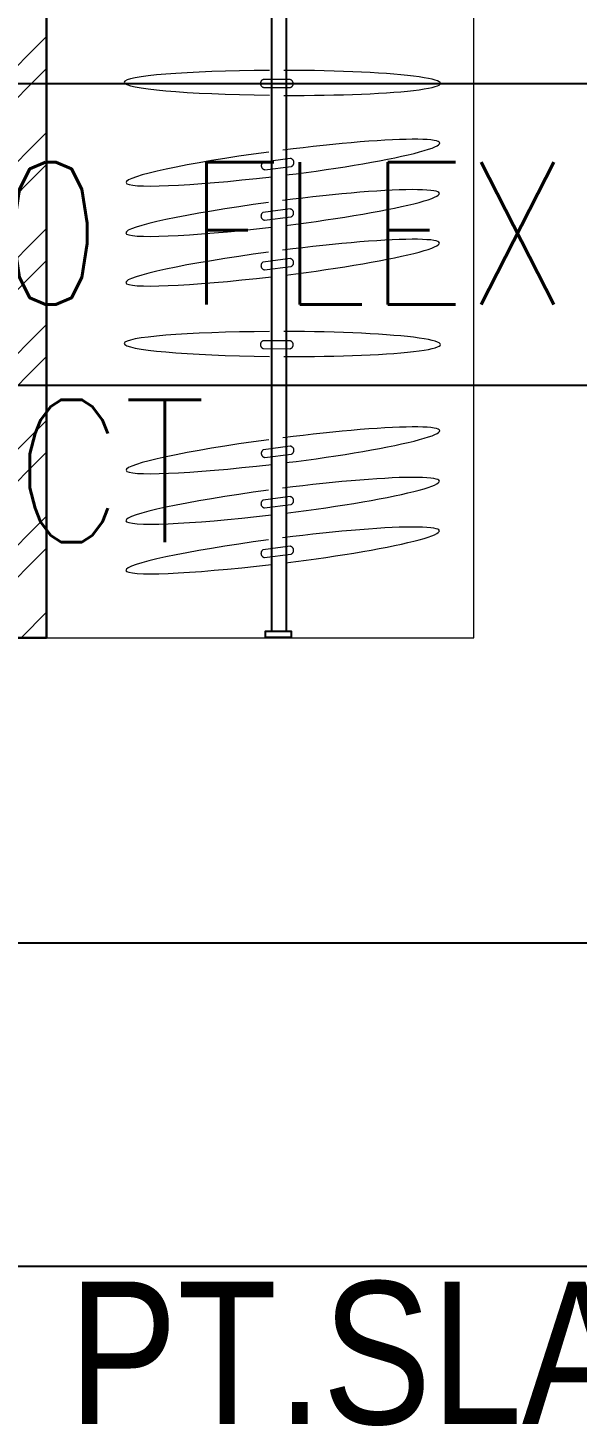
# Model space of a CAD drawing. Header units: millimetres. Extents: x -9226 to 166212, y -13 to 97274.
# Drawn here: x 42923 to 43694, y 48272 to 50235 of the extents above; entities that cross this region are included whole.
import ezdxf

# ---------------------------------------------------------------- set-up
doc = ezdxf.new("R2010")
doc.units = ezdxf.units.MM
for name, pattern in [('$0$DASHED2', [0.375, 0.25, -0.125]), ('23491-XR-AR-2ND FLOOR PLAN$0$23491-XR-AR-2ND FLOOR PLAN$0$23491-A-XR-MAIN CORE service rooms$0$HIDDEN', [0.375, 0.25, -0.125]), ('23491-XR-AR-2ND FLOOR PLAN$0$23491-XR-AR-2ND FLOOR PLAN$0$Hidden_3', [7.14375, 4.7625, -2.38125])]:
    doc.linetypes.add(name, pattern=pattern)
for name, color, linetype in [('-TEXT', 7, 'Continuous'), ('1.INS', 8, 'Continuous'), ('1.STR', 8, 'Continuous'), ('23491-XR-AR-2ND FLOOR PLAN$0$23491-XR-AR-2ND FLOOR PLAN$0$I-JOINERY HIDDEN', 8, '23491-XR-AR-2ND FLOOR PLAN$0$23491-XR-AR-2ND FLOOR PLAN$0$Hidden_3'), ('cloud', 15, 'Continuous'), ('EAD', 30, 'Continuous')]:
    doc.layers.add(name, color=color, linetype=linetype)
for name, color, linetype, lineweight in [('1.TAGGING', 7, 'Continuous', 5), ('1.XREF', 8, 'Continuous', 9), ('23491-XR-AR-2ND FLOOR PLAN$0$23491-XR-AR-2ND FLOOR PLAN$0$23491-XR-AR-TYP-FLOOR$0$A-FURN-FREE-PLAN', 8, 'Continuous', 5), ('23491-XR-AR-2ND FLOOR PLAN$0$23491-XR-AR-2ND FLOOR PLAN$0$23491-XR-AR-TYP-FLOOR$0$A-WALL-PATT', 8, 'Continuous', 5), ('23491-XR-AR-2ND FLOOR PLAN$0$23491-XR-AR-2ND FLOOR PLAN$0$A-FURN-FREE-PLAN', 8, 'Continuous', 5), ('23491-XR-AR-2ND FLOOR PLAN$0$23491-XR-AR-2ND FLOOR PLAN$0$A-WALL', 8, 'Continuous', 30), ('A-ANNO-DIMS', 8, 'Continuous', 9), ('MH TEXT1', 15, 'Continuous', 0)]:
    doc.layers.add(name, color=color, linetype=linetype, lineweight=lineweight)
doc.styles.add('JSE', font='romans.shx', dxfattribs={"width": 0.85})
doc.styles.add('NOUSHAD', font='swissc.ttf')
doc.styles.add('ROMANS', font='isocp.shx', dxfattribs={"width": 0.8})
doc.dimstyles.new('JSE', dxfattribs={"dimtxt": 50, "dimasz": 150, "dimexe": 0.18, "dimexo": 0.0625, "dimgap": 50, "dimtad": 0, "dimdec": 0, "dimrnd": 5, "dimzin": 0, "dimdsep": 46, "dimtxsty": 'ROMANS', "dimcen": 0.09, "dimclrd": 7, "dimclre": 7, "dimclrt": 7, "dimadec": 0, "dimazin": 0, "dimtfac": 1, "dimtdec": 0, "dimtofl": 0, "dimtmove": 0, "dimatfit": 3, "dimfxl": 1, "dimtolj": 1, "dimtzin": 0, "dimarcsym": 1})
doc.dimstyles.new('JSE-1.25', dxfattribs={"dimtxt": 200, "dimasz": 150, "dimexe": 0.18, "dimexo": 0.0625, "dimgap": 20, "dimtad": 1, "dimdec": 0, "dimrnd": 5, "dimzin": 0, "dimdsep": 46, "dimtxsty": 'ROMANS', "dimcen": 0.09, "dimclrd": 256, "dimclre": 256, "dimclrt": 7, "dimadec": 0, "dimazin": 0, "dimtfac": 1, "dimtdec": 0, "dimtofl": 0, "dimtmove": 0, "dimatfit": 3, "dimfxl": 1, "dimtolj": 1, "dimtzin": 0, "dimarcsym": 0})

# ---------------------------------------------------------------- blocks, each defined once
blk = doc.blocks.new('*U190')
at = {"layer": '23491-XR-AR-2ND FLOOR PLAN$0$23491-XR-AR-2ND FLOOR PLAN$0$I-JOINERY HIDDEN', "color": 8, "linetype": 'ByBlock', "ltscale": 5, "extrusion": (-5.56122e-21, -2.50539e-08, 1), "elevation": 0}
blk.add_lwpolyline([(-193, 18.4), (-185.4, 18.4), (-185.4, -18.4), (-193, -18.4)], close=True, dxfattribs=at)
for points in [[(1499.5, 11), (-185.4, 11)], [(-185.4, -9), (1499.5, -9)]]:
    blk.add_lwpolyline(points, dxfattribs=at)
at = {"layer": '23491-XR-AR-2ND FLOOR PLAN$0$23491-XR-AR-2ND FLOOR PLAN$0$I-JOINERY HIDDEN', "color": 8, "linetype": 'ByBlock', "ltscale": 5, "extrusion": (-5.56122e-21, -2.50539e-08, 1)}
blk.add_lwpolyline([(1499.5, 18.4), (1507, 18.4), (1507, -18.4), (1499.5, -18.4)], close=True, dxfattribs=at)
blk = doc.blocks.new('23491-XR-AR-2ND FLOOR PLAN')
at = {"layer": '23491-XR-AR-2ND FLOOR PLAN$0$23491-XR-AR-2ND FLOOR PLAN$0$23491-XR-AR-TYP-FLOOR$0$A-WALL-PATT', "linetype": '23491-XR-AR-2ND FLOOR PLAN$0$23491-XR-AR-2ND FLOOR PLAN$0$23491-A-XR-MAIN CORE service rooms$0$HIDDEN'}
h = blk.add_hatch(dxfattribs=at)
h.set_pattern_fill('ANSI32', color=8, scale=10)
h.paths.add_polyline_path([(41969, 51180), (43600, 51180), (43600, 51080), (42949, 51080), (42949, 49378.8), (42400, 49378.8), (42400, 48926.4), (42250, 48926.4), (42250, 49280), (40150, 49280), (40150, 49480), (42849, 49480), (42849, 51080), (41969, 51080)])
h = blk.add_hatch(dxfattribs=at)
h.set_pattern_fill('ANSI32', color=8, scale=10)
h.paths.add_polyline_path([(41969, 51180), (43600, 51180), (43600, 51080), (42949, 51080), (42949, 49378.8), (42400, 49378.8), (42400, 48926.4), (42250, 48926.4), (42250, 49280), (40150, 49280), (40150, 49480), (42849, 49480), (42849, 51080), (41969, 51080)])
at = {"layer": '23491-XR-AR-2ND FLOOR PLAN$0$23491-XR-AR-2ND FLOOR PLAN$0$23491-XR-AR-TYP-FLOOR$0$A-FURN-FREE-PLAN', "color": 8}
blk.add_line((42949, 49378.8), (43549, 49378.8), dxfattribs=at)
blk.add_lwpolyline([(43549, 49378.8), (43549, 51080)], dxfattribs=at)
at = {"layer": '23491-XR-AR-2ND FLOOR PLAN$0$23491-XR-AR-2ND FLOOR PLAN$0$A-FURN-FREE-PLAN', "color": 8}
for p, q in [((43291.1, 50162.5, 0), (43253, 50162.5, 0)), ((43253.4, 50151.5, 0), (43290.7, 50151.2, 0)), ((43291.3, 50051.7, 0), (43253.5, 50046.8, 0)), ((43255.4, 50036, 0), (43292.3, 50040.5, 0)), ((43290.9, 49981, 0), (43253.1, 49976.1, 0)), ((43255, 49965.2, 0), (43291.9, 49969.7, 0)), ((43290.9, 49911.3, 0), (43253.1, 49906.4, 0)), ((43255, 49895.5, 0), (43292, 49900, 0)), ((43291.1, 49795.9, 0), (43253, 49795.9, 0)), ((43253.4, 49784.9, 0), (43290.7, 49784.6, 0)), ((43291.3, 49647.9, 0), (43253.5, 49643, 0)), ((43255.4, 49632.1, 0), (43292.3, 49636.6, 0)), ((43290.9, 49577.1, 0), (43253.1, 49572.2, 0)), ((43255, 49561.4, 0), (43291.9, 49565.9, 0)), ((43290.9, 49507.4, 0), (43253.1, 49502.5, 0)), ((43255, 49491.7, 0), (43292, 49496.2, 0))]:
    blk.add_line(p, q, dxfattribs=at)
at = {"layer": '23491-XR-AR-2ND FLOOR PLAN$0$23491-XR-AR-2ND FLOOR PLAN$0$A-FURN-FREE-PLAN', "color": 8, "linetype": '23491-XR-AR-2ND FLOOR PLAN$0$23491-XR-AR-2ND FLOOR PLAN$0$Hidden_3', "ltscale": 10}
for centre, radius, start, end in [((43255.1, 50157.1, 0), 5.8, 110.8183, 253.6881), ((43289.6, 50156.9, 0), 5.78, 280.5812, 75.2338), ((43256.3, 50041.7, 0), 5.8, 118.2026, 261.0725), ((43290.6, 50046, 0), 5.78, 287.9656, 82.6182), ((43255.9, 49971, 0), 5.8, 118.2026, 261.0725), ((43290.2, 49975.2, 0), 5.78, 287.9656, 82.6182), ((43255.9, 49901.3, 0), 5.8, 118.2026, 261.0725), ((43290.2, 49905.5, 0), 5.78, 287.9656, 82.6182), ((43255.1, 49790.5, 0), 5.8, 110.8183, 253.6881), ((43289.6, 49790.3, 0), 5.78, 280.5812, 75.2338), ((43256.3, 49637.8, 0), 5.8, 118.2026, 261.0725), ((43290.6, 49642.1, 0), 5.78, 287.9656, 82.6182), ((43290.2, 49571.4, 0), 5.78, 287.9656, 82.6182), ((43255.9, 49567.1, 0), 5.8, 118.2026, 261.0725), ((43255.9, 49497.4, 0), 5.8, 118.2026, 261.0725), ((43290.2, 49501.7, 0), 5.78, 287.9656, 82.6182)]:
    blk.add_arc(centre, radius, start, end, dxfattribs=at)
at = {"layer": '23491-XR-AR-2ND FLOOR PLAN$0$23491-XR-AR-2ND FLOOR PLAN$0$A-FURN-FREE-PLAN', "color": 8, "lineweight": 0, "ltscale": 10, "extrusion": (1.29499e-09, -4.79752e-11, 1)}
for centre, major_axis, ratio, start_param, end_param in [((43290.2, 50157.9, 0), (232.3, -0.8, 0), 0.075611, 1.691856, 4.591299), ((43290.2, 50157.9, 0), (211.8, -0.7, 0), 0.082947, 4.674333, 7.892004), ((43290.2, 49791.3, 0), (232.3, -0.8, 0), 0.075611, 1.691856, 4.591299), ((43290.2, 49791.3, 0), (211.8, -0.7, 0), 0.082947, 4.674333, 7.892004)]:
    blk.add_ellipse(centre, major_axis=major_axis, ratio=ratio, start_param=start_param, end_param=end_param, dxfattribs=at)
at = {"layer": '23491-XR-AR-2ND FLOOR PLAN$0$23491-XR-AR-2ND FLOOR PLAN$0$A-FURN-FREE-PLAN', "color": 8, "lineweight": 0, "ltscale": 10, "extrusion": (1.29042e-09, 1.18861e-10, 1)}
for centre, major_axis, ratio, start_param, end_param in [((43291, 50047, 0), (210.1, 26.5, 0), 0.082947, 4.674333, 7.892004), ((43291, 50047, 0), (230.4, 29.1, 0), 0.075611, 1.691856, 4.591299), ((43290.6, 49976.3, 0), (210.1, 26.5, 0), 0.082947, 4.674333, 7.892004), ((43290.6, 49976.3, 0), (230.4, 29.1, 0), 0.075611, 1.691856, 4.591299), ((43290.6, 49906.6, 0), (210.1, 26.5, 0), 0.082947, 4.674333, 7.892004), ((43290.6, 49906.6, 0), (230.4, 29.1, 0), 0.075611, 1.691856, 4.591299), ((43291, 49643.2, 0), (210.1, 26.5, 0), 0.082947, 4.674333, 7.892004), ((43291, 49643.2, 0), (230.4, 29.1, 0), 0.075611, 1.691856, 4.591299), ((43290.6, 49572.4, 0), (210.1, 26.5, 0), 0.082947, 4.674333, 7.892004), ((43290.6, 49572.4, 0), (230.4, 29.1, 0), 0.075611, 1.691856, 4.591299), ((43290.6, 49502.7, 0), (210.1, 26.5, 0), 0.082947, 4.674333, 7.892004), ((43290.6, 49502.7, 0), (230.4, 29.1, 0), 0.075611, 1.691856, 4.591299)]:
    blk.add_ellipse(centre, major_axis=major_axis, ratio=ratio, start_param=start_param, end_param=end_param, dxfattribs=at)
at = {"layer": '23491-XR-AR-2ND FLOOR PLAN$0$23491-XR-AR-2ND FLOOR PLAN$0$A-WALL', "color": 8}
for p, q in [((42949, 51080), (42949, 50080)), ((42949, 50080), (42949, 49378.8))]:
    blk.add_line(p, q, dxfattribs=at)
blk.add_lwpolyline([(42400, 49378.8), (42949, 49378.8)], dxfattribs=at)
at = {"layer": '23491-XR-AR-2ND FLOOR PLAN$0$23491-XR-AR-2ND FLOOR PLAN$0$A-FURN-FREE-PLAN', "color": 8, "ltscale": 10, "xscale": -1, "rotation": 270}
blk.add_blockref('*U190', (43274.5, 49573), dxfattribs=at)
blk = doc.blocks.new('XREF')
at = {"layer": 'A-ANNO-DIMS', "color": 8}
blk.add_blockref('23491-XR-AR-2ND FLOOR PLAN', (0, 0), dxfattribs=at)
blk = doc.blocks.new('I LOVE USTR')
at = {"layer": 'MH TEXT1', "linetype": '$0$DASHED2', "ltscale": 1000, "style": 'NOUSHAD'}
blk.add_text('PT.SLAB', height=200, dxfattribs=at).set_placement((42980, 48275.9, -0.4))
blk = doc.blocks.new('A$C32d94600')
at = {"layer": 'cloud', "color": 15}
blk.add_blockref('I LOVE USTR', (-5100, -86375.9, 0), dxfattribs=at)

msp = doc.modelspace()

# ---------------------------------------------------------------- block references
at = {"layer": '1.STR'}
msp.add_blockref('A$C32d94600', (5100, 86375.3), dxfattribs=at)

# ---------------------------------------------------------------- next in the draw order: block references
at = {"layer": '1.XREF'}
msp.add_blockref('XREF', (0, 0), dxfattribs=at)

# ---------------------------------------------------------------- next in the draw order: linework, layer by layer
at = {"layer": '1.INS', "color": 7}
msp.add_lwpolyline([(42224.7, 50175.5), (42224.7, 49733.4), (50600, 49733.4)], dxfattribs=at)
at = {"layer": 'EAD', "color": 7, "elevation": 0}
msp.add_lwpolyline([(42136, 48950.8), (55000, 48950.8)], dxfattribs=at)

# ---------------------------------------------------------------- next in the draw order: texts
at = {"layer": '-TEXT', "extrusion": (3.5195e-05, 4.02055e-07, 1), "insert": (42590.5, 50046.6, -8.7), "char_height": 200, "width": 2536.527, "attachment_point": 1, "text_direction": (1, 0, -3.5e-05), "style": 'JSE'}
msp.add_mtext('100 FLEX\\PDUCT', dxfattribs=at)

# ---------------------------------------------------------------- next in the draw order: leaders
at = {"layer": '1.INS'}
msp.add_leader([(41205.1, 49843.9), (41205.1, 48496.8), (50500, 48496.8)], dimstyle='JSE', override={"dimgap": 50, "dimtad": 0}, dxfattribs=at)
at = {"layer": '1.TAGGING', "color": 6}
msp.add_leader([(42380.9, 50157, 0), (55000, 50157.3, 0)], dimstyle='JSE-1.25', override={"dimgap": 20, "dimtad": 0}, dxfattribs=at)

doc.saveas('drawing.dxf')
